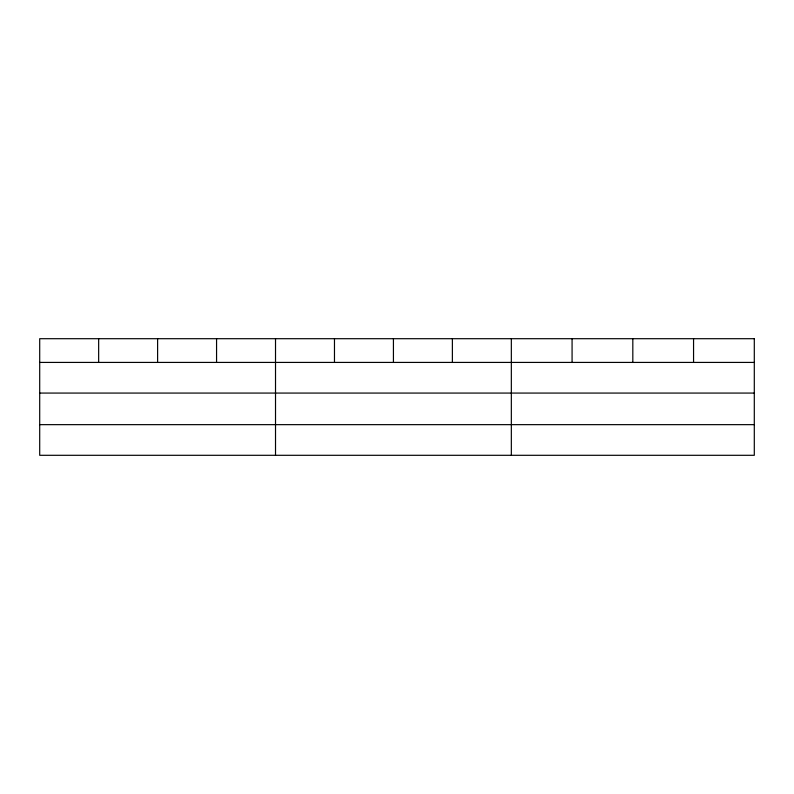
<?xml version="1.0" encoding="UTF-8"?>
<svg xmlns="http://www.w3.org/2000/svg" width="794" height="794" viewBox="0 0 794 794"><rect width="100%" height="100%" fill="white"/><g stroke="black" fill="none" stroke-linecap="round" stroke-linejoin="round"><path stroke-width="1.19" d="M39.7 362.421L754.3 362.421M39.7 393.07L754.3 393.07M39.7 424.651L754.3 424.651M693.559 338.701L693.559 362.421M632.818 338.701L632.818 362.421M572.077 338.701L572.077 362.421M511.336 338.701L511.336 455.299M452.382 338.701L452.382 362.421M393.427 338.701L393.427 362.421M334.473 338.701L334.473 362.421M275.518 338.701L275.518 455.299M216.564 338.701L216.564 362.421M157.609 338.701L157.609 362.421M98.655 338.701L98.655 362.421M754.3 338.701L39.7 338.701L39.7 455.299L754.3 455.299L754.3 338.701"/></g></svg>
